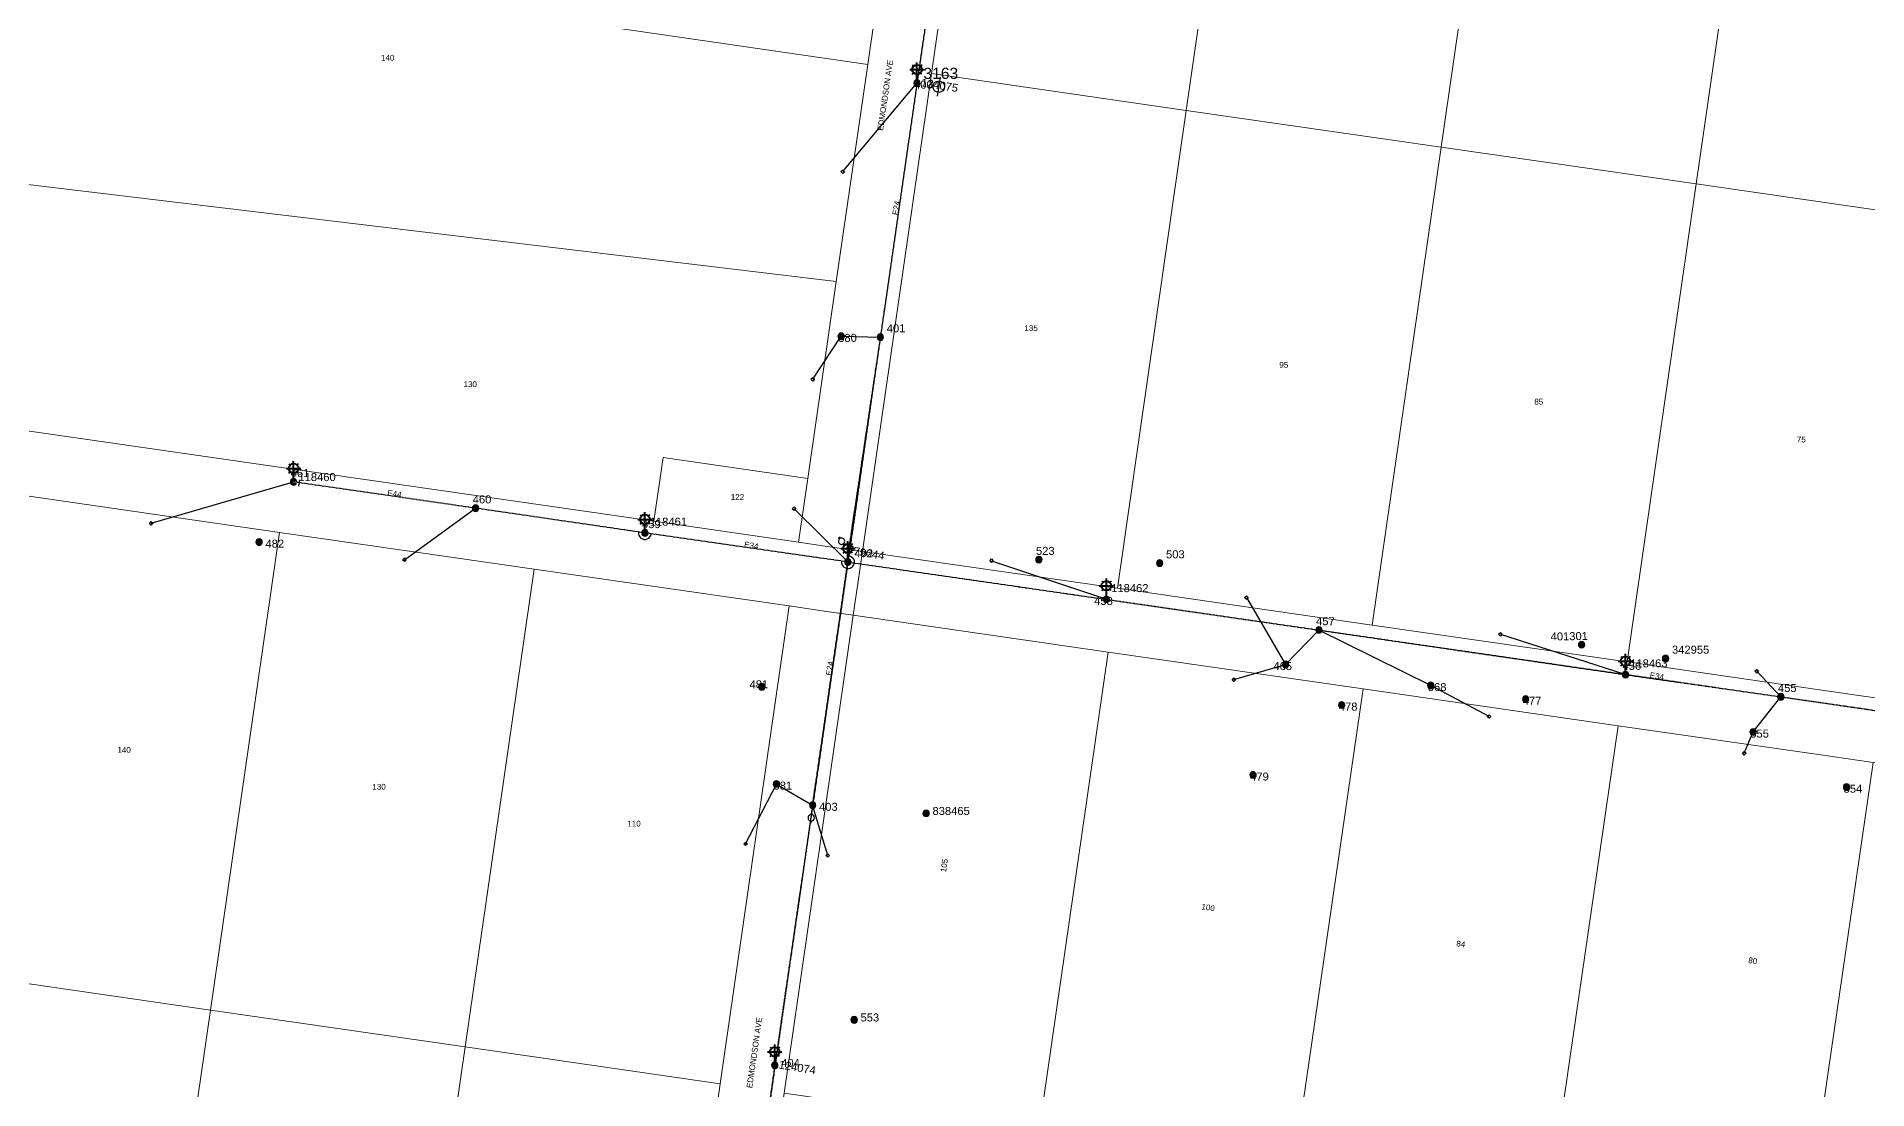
# Model space of a CAD drawing. Header units: metres. Extents: x 368 to 298975, y 411 to 6243625.
# Drawn here: x 297385 to 297957, y 6241989 to 6242318 of the extents above; entities that cross this region are included whole.
import ezdxf
from ezdxf.enums import TextEntityAlignment as Align

# ---------------------------------------------------------------- set-up
doc = ezdxf.new("R2010")
doc.units = ezdxf.units.M
doc.linetypes.add('Cable Exist OH', pattern=[1, 1, 0])
doc.layers.get('0').update_dxf_attribs({"color": 6})
doc.layers.add('Cadastre Land Parcels_SP_EXT', color=250, linetype='Continuous', lineweight=5)
doc.layers.add('Cadastre Roads_SP_EXT', color=250, linetype='Continuous', lineweight=5)
for name, color, linetype in [('Equip_SP_HV_EXT', 7, 'Continuous'), ('Equip_SP_LV_EXT', 7, 'Continuous'), ('Equip_SP_SL_EXT', 7, 'Continuous'), ('Mains_HV_EXT', 7, 'Continuous'), ('Mains_LV_EXT', 7, 'Continuous'), ('Services_SP_EXT', 7, 'Continuous'), ('SupportsOH_SP_TR_HV_LV_SL_EXT', 7, 'Continuous')]:
    doc.layers.add(name, color=color, linetype=linetype)
doc.styles.add('HVSW_LABEL', font='arial.ttf')
doc.styles.add('iecARIAL', font='arial.ttf', dxfattribs={"height": 2})
doc.styles.add('POLE_LABEL', font='arial.ttf')
doc.styles.get("Standard").update_dxf_attribs({"font": 'arial.ttf'})

# ---------------------------------------------------------------- blocks, each defined once
blk = doc.blocks.new('LV_OH_LINKS_OPEN_EXT')
for p, q in [((-0.17, 4.97), (-0.17, 5.46)), ((-0.17, 3), (-0.17, 2.5)), ((0.17, 4.97), (0.17, 5.46)), ((0.17, 3), (0.17, 2.5))]:
    blk.add_line(p, q)
blk.add_lwpolyline([(0, 2.99, 1), (0, 4.98, 1)], format="xyb", close=True)
at = {"flags": 9}
for tag, p in [('ACTUAL_STATUS', (0, 0)), ('CONSTRUCTED_VOLTAGE', (0, -0.2)), ('OPERATING_VOLTAGE', (0, -0.6)), ('ORIENTATION', (0, -0.8)), ('OWNED_BY', (0, -1)), ('STATE', (0, -1.2)), ('SWITCH_TYPE', (0, -1.4)), ('NO_PHASES', (0, -0.4)), ('USAGE', (0, -1.6)), ('LEGEND', (0, -1.8)), ('NOTES', (0, -2))]:
    blk.add_attdef(tag, text='', height=0.2, dxfattribs=at).set_placement(p, align=Align.MIDDLE_LEFT)
at = {"flags": 1}
blk.add_attdef('Z', (0, 0), '', height=0.2, dxfattribs=at)
blk = doc.blocks.new('SL_LANTERN_EXT')
at = {"lineweight": 40}
for p, q in [((0, 1.97), (0, 6.47)), ((-2.25, 4.22), (2.25, 4.22)), ((-1.46, 5.68), (-1.06, 5.28)), ((-1.46, 2.76), (-1.06, 3.16)), ((0, 0), (0, 2.72)), ((1.46, 5.68), (1.06, 5.28)), ((1.46, 2.76), (1.06, 3.16))]:
    blk.add_line(p, q, dxfattribs=at)
blk.add_circle((0, 4.22), 1.5, dxfattribs=at)
at = {"style": 'iecARIAL', "flags": 8}
blk.add_attdef('ASSET_NUM', (1.5, 1.5), '', height=2.5, dxfattribs=at)
for tag, p, height, flags in [('OPERATING_VOLTAGE', (0.98, -1.65), 0.2, 9), ('ORIENTATION', (0.98, -1.85), 0.2, 9), ('OWNED_BY', (0.98, -2.05), 0.2, 9), ('STATE', (0.98, -2.25), 0.2, 9), ('CONSTRUCTED_VOLTAGE', (0.98, -0.65), 0.2, 9), ('CONTROL_TYPE', (0.98, -0.85), 0.2, 9), ('LANTERN_PURPOSE', (0.98, -1.05), 0.2, 9), ('LANTERN_TYPE', (0.98, -1.25), 0.2, 9), ('NO_PHASES', (0.98, -1.45), 0.2, 9), ('USAGE', (0.98, -2.45), 0.2, 9), ('CEXIST', (0.98, -2.65), 0.2, 9), ('CNEW', (0.98, -2.85), 0.2, 9), ('CNUMBER', (0.98, -3.05), 0.2, 9), ('CREMOVE', (0.98, -3.25), 0.2, 9), ('CREPLACE', (0.98, -3.45), 0.2, 9), ('LKINGHEIGHT', (0.98, -3.65), 0.2, 9), ('LBRACKET', (0.98, -3.85), 0.2, 9), ('LBRACKETVOCAB', (0.98, -4.05), 0.2, 9), ('LCATEGORY', (0.98, -4.25), 0.2, 9), ('LCHARGE1', (0.98, -4.45), 0.2, 9), ('LCHARGE1PERCENT', (0.98, -4.65), 0.2, 9), ('LCHARGE2', (0.98, -4.85), 0.2, 9), ('LCHARGE2PERCENT', (0.98, -5.05), 0.2, 9), ('LCHARGE3', (0.98, -5.25), 0.2, 9), ('LCHARGE3PERCENT', (0.98, -5.45), 0.2, 9), ('LEXIST', (0.98, -5.65), 0.2, 9), ('LLAMP', (0.98, -5.85), 0.2, 9), ('LNUMBER', (2.18, -3.25), 2.5, 8), ('STREETNAME', (0.98, -9.25), 0.2, 9), ('SUBURB', (0.98, -9.45), 0.2, 1), ('LLAMPVOCAB', (0.98, -6.05), 0.2, 9), ('LMAST', (0.98, -6.25), 0.2, 9), ('LMASTVOCAB', (0.98, -6.45), 0.2, 9), ('LNEW', (0.98, -6.65), 0.2, 9), ('LANTNUMBER', (0.98, -6.85), 0.2, 9), ('LOUTREACH', (0.98, -7.25), 0.2, 9), ('LOUTREACHVOCAB', (0.98, -7.45), 0.2, 9), ('LRATECODE', (0.98, -7.65), 0.2, 9), ('LREMOVE', (0.98, -7.85), 0.2, 9), ('LREPLACE', (0.98, -8.05), 0.2, 9), ('LTYPE', (0.98, -8.25), 0.2, 9), ('LTYPEVOCAB', (0.98, -8.45), 0.2, 9), ('LEGEND', (0.98, -8.65), 0.2, 9), ('LOCATION', (0.98, -8.85), 0.2, 9), ('NOTES', (0.98, -9.05), 0.2, 9)]:
    blk.add_attdef(tag, p, '', height=height, dxfattribs=dict(flags=flags))
blk = doc.blocks.new('CCP_EXT')
blk.add_wipeout([(0, 0.57), (0.57, 0), (0, -0.57), (-0.57, 0)])
blk.add_lwpolyline([(-0.57, 0), (0, 0.57), (0.57, 0), (0, -0.57), (-0.57, 0)])
at = {"flags": 1}
blk.add_attdef('Z', (0, 0), '', height=0.2, dxfattribs=at)
at = {"flags": 9}
for tag, p in [('CCP_TYPE', (0, 0)), ('CONSTRUCTED_VOLTAGE', (0, -0.2)), ('OPERATING_VOLTAGE', (0, -0.6)), ('ORIENTATION', (0, -0.8)), ('OWNED_BY', (0, -1)), ('STATE', (0, -1.8)), ('NO_PHASES', (0, -0.4)), ('USAGE', (0, -1.2)), ('LEGEND', (0, -1.4)), ('LIFE_SUPPORT', (0, -1.6)), ('NOTES', (0, -2))]:
    blk.add_attdef(tag, text='', height=0.2, dxfattribs=at).set_placement(p, align=Align.MIDDLE_LEFT)
blk = doc.blocks.new('POLE_EXT')
blk.add_hatch(color=256).paths.add_polyline_path([(-1, 0, 1), (1, 0, 1)])
blk.add_lwpolyline([(-1, 0, 1), (1, 0, 1)], format="xyb", close=True)
for tag, height, flags, p in [('pNumber', 2.5, 8, (-17.84, 2.07)), ('OWNED_BY', 0.2, 9, (1.35, -0.4)), ('SPECIAL_USE', 0.2, 9, (1.35, -0.8)), ('STATE', 0.2, 9, (1.35, -1)), ('cLV', 0.2, 9, (1.35, -1.4)), ('hDepth', 0.2, 9, (1.35, -1.6)), ('hDia', 0.2, 9, (1.35, -1.8)), ('cHV', 0.2, 9, (1.35, -2)), ('cLinedev', 0.2, 9, (1.35, -3.4)), ('pExisting', 0.2, 9, (1.35, -3.8)), ('pFooting', 0.2, 9, (1.35, -4.4)), ('pNew', 0.2, 9, (1.35, -4.6)), ('pRelocate', 0.2, 9, (1.35, -5)), ('pRemove', 0.2, 9, (1.35, -5.2)), ('pReplace', 0.2, 9, (1.35, -5.4)), ('pStay', 0.2, 9, (1.35, -5.6)), ('pType', 0.2, 9, (1.35, -5.8)), ('PARENT', 0.2, 9, (1.35, -0.6)), ('USAGE', 0.2, 9, (1.35, -1.2)), ('LBRACKET', 0.2, 9, (1.35, -2.2)), ('LExisting', 0.2, 9, (1.35, -2.4)), ('LANTNUMBER', 0.2, 9, (1.35, -2.6)), ('LOther', 0.2, 9, (1.35, -2.8)), ('LRemove', 0.2, 9, (1.35, -3)), ('LEGEND', 0.2, 9, (1.35, -3.2)), ('LOCATION', 0.2, 9, (1.35, -3.6)), ('PFNUMBER', 0.2, 9, (1.35, -4)), ('NEWPFNUMBER', 0.2, 9, (1.35, -4.2)), ('cspan', 0.2, 9, (1.35, -6)), ('STREETNAME', 0.2, 9, (1.35, -6.2)), ('SUBURB', 0.2, 9, (1.35, -6.4)), ('OPERATED_BY', 0.2, 9, (1.36, -7.01)), ('NOTES', 0.2, 9, (1.35, -6.6)), ('MAINTAINED_BY', 0.2, 9, (1.36, -6.81))]:
    blk.add_attdef(tag, text='', height=height, dxfattribs=dict(flags=flags)).set_placement(p, align=Align.MIDDLE_LEFT)
at = {"style": 'POLE_LABEL'}
for tag, height, flags, p in [('STRUCTURE_PLANT_NUMBER', 0.2, 9, (1.35, 0.03)), ('ASSET_NUM', 2.5, 8, (2, 2)), ('STREET_CODE', 0.2, 9, (1.35, -0.2))]:
    blk.add_attdef(tag, text='', height=height, dxfattribs=dict(at, flags=flags)).set_placement(p, align=Align.MIDDLE_LEFT)
at = {"flags": 1}
blk.add_attdef('Z', (1.35, -7.33), '', height=0.2, dxfattribs=at)
blk = doc.blocks.new('HV_ABS_CLOSED_EXT')
blk.add_line((-3, 6.87), (3, 6.87))
blk.add_circle((0, 6.87), 1.8)
at = {"flags": 1}
blk.add_attdef('Z', (0, 0), '', height=0.2, dxfattribs=at)
at = {"style": 'HVSW_LABEL'}
for tag, height, flags, p in [('ASSET_NUM', 3.5, 8, (2, 2)), ('STREET_CODE', 0.2, 9, (0, -0.2))]:
    blk.add_attdef(tag, text='', height=height, dxfattribs=dict(at, flags=flags)).set_placement(p, align=Align.MIDDLE_LEFT)
at = {"flags": 9}
for tag, p in [('ACTUAL_STATUS', (0, -0.4)), ('CONSTRUCTED_VOLTAGE', (0, -0.6)), ('OPERATING_VOLTAGE', (0, -1)), ('ORIENTATION', (0, -1.2)), ('OWNED_BY', (0, -1.4)), ('STATE', (0, -1.6)), ('SWITCH_TYPE', (0, -1.8)), ('STREETNAME', (0, -2.6)), ('SUBURB', (0, -2.8)), ('NO_PHASES', (0, -0.8)), ('USAGE', (0, -2)), ('LEGEND', (0, -2.2)), ('LOCATION', (0, -2.4)), ('NOTES', (0, -3))]:
    blk.add_attdef(tag, text='', height=0.2, dxfattribs=at).set_placement(p, align=Align.MIDDLE_LEFT)
blk = doc.blocks.new('End Shackle_EXT')
blk.add_wipeout([(0, 0.25), (1.81, 0.25), (1.82, -0.25), (0, -0.25)])
blk.add_line((1.81, -1), (1.81, 1))
at = {"flags": 1}
blk.add_attdef('Z', (0, 0), '', height=0.2, dxfattribs=at)
at = {"flags": 9}
for tag, p in [('CONNECTOR_TYPE', (0, 0)), ('CONSTRUCTED_VOLTAGE', (0, -0.2)), ('OPERATING_VOLTAGE', (0, -0.6)), ('ORIENTATION', (0, -0.8)), ('OWNED_BY', (0, -1)), ('STATE', (0, -1.2)), ('NO_PHASES', (0, -0.4)), ('USAGE', (0, -1.4)), ('NOTES', (0, -1.6))]:
    blk.add_attdef(tag, text='', height=0.2, dxfattribs=at).set_placement(p, align=Align.MIDDLE_LEFT)

msp = doc.modelspace()

# ---------------------------------------------------------------- linework, layer by layer
at = {"layer": 'Cadastre Land Parcels_SP_EXT', "linetype": 'Continuous'}
for points in [[(297665.88, 6242458.52), (297586.22, 6242470.01), (297564.68, 6242320.69), (297644.34, 6242309.18), (297665.88, 6242458.52)], [(297765.46, 6242444.19), (297685.79, 6242455.63), (297664.24, 6242306.29), (297743.9, 6242294.79), (297765.46, 6242444.19)], [(297845.13, 6242432.7), (297765.46, 6242444.19), (297743.9, 6242294.79), (297823.57, 6242283.31), (297845.13, 6242432.7)], [(297924.8, 6242421.2), (297845.13, 6242432.7), (297823.57, 6242283.31), (297903.24, 6242271.8), (297924.8, 6242421.2)], [(297934.44, 6242419.81), (297924.8, 6242421.2), (297903.24, 6242271.8), (297937.7, 6242266.82), (297982.92, 6242260.29), (298004.49, 6242409.7), (297934.44, 6242419.81)], [(297644.34, 6242309.18), (297564.68, 6242320.69), (297485.03, 6242332.19), (297405.42, 6242343.69), (297361.35, 6242350.05), (297350.57, 6242275.4), (297634.48, 6242241.3), (297644.34, 6242309.18)], [(297743.9, 6242294.79), (297664.24, 6242306.29), (297642.69, 6242156.94), (297722.35, 6242145.44), (297743.9, 6242294.79)], [(297823.57, 6242283.31), (297743.9, 6242294.79), (297722.35, 6242145.44), (297802.01, 6242133.93), (297823.57, 6242283.31)], [(297903.24, 6242271.8), (297823.57, 6242283.31), (297802.01, 6242133.93), (297881.68, 6242122.41), (297903.24, 6242271.8)], [(297634.48, 6242241.3), (297350.57, 6242275.4), (297339.72, 6242200.72), (297577.48, 6242166.38), (297580.39, 6242186.3), (297625.64, 6242179.77), (297634.48, 6242241.3)], [(297937.7, 6242266.82), (297903.24, 6242271.8), (297881.68, 6242122.41), (297940.96, 6242113.84), (297961.35, 6242110.89), (297982.92, 6242260.29), (297937.7, 6242266.82)], [(297625.64, 6242179.77), (297580.39, 6242186.3), (297577.48, 6242166.38), (297622.76, 6242159.85), (297625.64, 6242179.77)], [(297460.53, 6242162.91), (297380.89, 6242174.43), (297359.33, 6242025.11), (297438.97, 6242013.59), (297460.53, 6242162.91)], [(297540.18, 6242151.4), (297460.53, 6242162.91), (297438.97, 6242013.59), (297518.62, 6242002.06), (297540.18, 6242151.4)], [(297619.84, 6242139.9), (297540.18, 6242151.4), (297518.62, 6242002.06), (297598.27, 6241990.55), (297619.84, 6242139.9)], [(297719.47, 6242125.49), (297639.76, 6242136.98), (297618.21, 6241987.65), (297697.87, 6241976.19), (297719.47, 6242125.49)], [(297799.13, 6242113.98), (297719.47, 6242125.49), (297697.87, 6241976.19), (297777.53, 6241964.67), (297799.13, 6242113.98)], [(297878.79, 6242102.49), (297799.13, 6242113.98), (297777.53, 6241964.67), (297857.2, 6241953.14), (297878.79, 6242102.49)], [(297941.4, 6242093.43), (297878.79, 6242102.49), (297857.2, 6241953.14), (297936.87, 6241941.62), (297943.64, 6241988.47), (297958.46, 6242090.97), (297941.4, 6242093.43)], [(297943.64, 6241988.47), (297936.87, 6241941.62), (297944.67, 6241940.49), (298016.54, 6241930.09), (298038.14, 6242079.44), (297958.46, 6242090.97), (297943.64, 6241988.47)], [(297438.97, 6242013.59), (297359.33, 6242025.11), (297337.71, 6241875.78), (297417.36, 6241864.26), (297438.97, 6242013.59)], [(297518.62, 6242002.06), (297438.97, 6242013.59), (297417.36, 6241864.26), (297497.01, 6241852.73), (297518.62, 6242002.06)], [(297598.27, 6241990.55), (297518.62, 6242002.06), (297497.01, 6241852.73), (297576.69, 6241841.23), (297598.27, 6241990.55)]]:
    msp.add_lwpolyline(points, close=True, dxfattribs=at)
at = {"layer": 'Mains_HV_EXT', "linetype": 'Cable Exist OH'}
msp.add_lwpolyline([(297672.16, 6242389.23), (297659.75, 6242303.34)], dxfattribs=at)
at = {"layer": 'Mains_HV_EXT', "linetype": 'Continuous'}
msp.add_lwpolyline([(297638.45, 6242155.66, -0.405217), (297640.13, 6242153.36)], format="xyb", dxfattribs=at)
at = {"layer": 'Mains_LV_EXT', "linetype": 'Cable Exist OH'}
for points in [[(297672.14, 6242389.18), (297659.75, 6242303.34)], [(297659.75, 6242303.34), (297648.3, 6242223.94)], [(297648.3, 6242223.94), (297638.25, 6242156.73)], [(297574.74, 6242162.74), (297521.84, 6242170.47)], [(297638.16, 6242153.65), (297574.74, 6242162.74)], [(297627.14, 6242077.63), (297638.16, 6242153.65)], [(297638.25, 6242156.73), (297638.16, 6242153.65)], [(297929.66, 6242111.52), (297999.25, 6242101.46)], [(297627.14, 6242077.63), (297615.32, 6241996.33)], [(297615.32, 6241996.33), (297602.37, 6241906.19), (297589.88, 6241818.54)]]:
    msp.add_lwpolyline(points, dxfattribs=at)
at = {"layer": 'Mains_LV_EXT', "linetype": 'Continuous'}
for points in [[(297572.76, 6242163.03, 1.021829), (297576.72, 6242162.46)], [(297636.18, 6242153.93, 1.014471), (297640.14, 6242153.36)]]:
    msp.add_lwpolyline(points, format="xyb", dxfattribs=at)
at = {"layer": 'Services_SP_EXT'}
msp.add_lwpolyline([(297774.93, 6242121.61), (297785.34, 6242132.38)], dxfattribs=at)

# ---------------------------------------------------------------- block references
at = {"layer": 'Equip_SP_HV_EXT'}
ref = msp.add_blockref('HV_ABS_CLOSED_EXT', (297659.75, 6242303.34), dxfattribs=dict(at, rotation=260.6248776622971))
ref.add_attrib('ASSET_NUM', '3163', dxfattribs={"layer": '0', "height": 3.5, "style": 'HVSW_LABEL'}).set_placement((297661.75, 6242303.59), align=Align.BOTTOM_LEFT)
at = {"layer": 'Equip_SP_LV_EXT'}
for p, rotation in [((297638.25, 6242156.73), 31.34130978404207), ((297627.14, 6242077.63), 173.6430289276578)]:
    msp.add_blockref('LV_OH_LINKS_OPEN_EXT', p, dxfattribs=dict(at, rotation=rotation))
at = {"layer": 'Equip_SP_SL_EXT'}
ref = msp.add_blockref('SL_LANTERN_EXT', (297659.75, 6242303.34), dxfattribs=at)
ref.add_attrib('ASSET_NUM', '124075', dxfattribs={"layer": '0', "height": 2.5, "rotation": 350.6696, "style": 'iecARIAL'}).set_placement((297661.26, 6242304.84), align=Align.TOP_LEFT)
ref = msp.add_blockref('SL_LANTERN_EXT', (297464.97, 6242178.68), dxfattribs=at)
ref.add_attrib('ASSET_NUM', '118460', dxfattribs={"layer": '0', "height": 2.5, "rotation": 0.1191, "style": 'iecARIAL'}).set_placement((297466.47, 6242180.18), align=Align.MIDDLE_LEFT)
ref = msp.add_blockref('SL_LANTERN_EXT', (297574.74, 6242162.74), dxfattribs=at)
ref.add_attrib('ASSET_NUM', '118461', dxfattribs={"layer": '0', "height": 2.5, "rotation": 0.0383, "style": 'iecARIAL'}).set_placement((297576.24, 6242164.24), align=Align.BOTTOM_LEFT)
ref = msp.add_blockref('SL_LANTERN_EXT', (297638.16, 6242153.65), dxfattribs=at)
ref.add_attrib('ASSET_NUM', '79044', dxfattribs={"layer": '0', "height": 2.5, "rotation": 350.6623, "style": 'iecARIAL'}).set_placement((297639.66, 6242155.15), align=Align.BOTTOM_LEFT)
ref = msp.add_blockref('SL_LANTERN_EXT', (297718.93, 6242141.98), dxfattribs=at)
ref.add_attrib('ASSET_NUM', '118462', dxfattribs={"layer": '0', "height": 2.5, "rotation": 359.9812, "style": 'iecARIAL'}).set_placement((297720.43, 6242143.48), align=Align.BOTTOM_LEFT)
ref = msp.add_blockref('SL_LANTERN_EXT', (297881.11, 6242118.44), dxfattribs=at)
ref.add_attrib('ASSET_NUM', '118463', dxfattribs={"layer": '0', "height": 2.5, "rotation": 0.3373, "style": 'iecARIAL'}).set_placement((297882.61, 6242119.94), align=Align.BOTTOM_LEFT)
ref = msp.add_blockref('SL_LANTERN_EXT', (297615.32, 6241996.33), dxfattribs=at)
ref.add_attrib('ASSET_NUM', '124074', dxfattribs={"layer": '0', "height": 2.5, "rotation": 350.6569, "style": 'iecARIAL'}).set_placement((297616.82, 6241997.83), align=Align.TOP_LEFT)
at = {"layer": 'SupportsOH_SP_TR_HV_LV_SL_EXT'}
ref = msp.add_blockref('POLE_EXT', (297659.75, 6242303.34), dxfattribs=at)
ref.add_attrib('ASSET_NUM', '400', dxfattribs={"layer": '0', "height": 2.5, "style": 'POLE_LABEL'}).set_placement((297661.75, 6242304.09), align=Align.TOP_CENTER)
ref = msp.add_blockref('POLE_EXT', (297648.3, 6242223.94), dxfattribs=at)
ref.add_attrib('ASSET_NUM', '401', dxfattribs={"layer": '0', "height": 2.5, "style": 'POLE_LABEL'}).set_placement((297650.3, 6242224.69), align=Align.BOTTOM_LEFT)
ref = msp.add_blockref('POLE_EXT', (297636.05, 6242224.2), dxfattribs=at)
ref.add_attrib('ASSET_NUM', '580', dxfattribs={"layer": '0', "height": 2.5, "style": 'POLE_LABEL'}).set_placement((297638.05, 6242224.95), align=Align.TOP_CENTER)
ref = msp.add_blockref('POLE_EXT', (297464.97, 6242178.68), dxfattribs=at)
ref.add_attrib('ASSET_NUM', '461', dxfattribs={"layer": '0', "height": 2.5, "style": 'POLE_LABEL'}).set_placement((297466.97, 6242179.43), align=Align.BOTTOM_CENTER)
ref = msp.add_blockref('POLE_EXT', (297521.84, 6242170.47), dxfattribs=at)
ref.add_attrib('ASSET_NUM', '460', dxfattribs={"layer": '0', "height": 2.5, "style": 'POLE_LABEL'}).set_placement((297523.84, 6242171.22), align=Align.BOTTOM_CENTER)
ref = msp.add_blockref('POLE_EXT', (297574.74, 6242162.74), dxfattribs=at)
ref.add_attrib('ASSET_NUM', '459', dxfattribs={"layer": '0', "height": 2.5, "style": 'POLE_LABEL'}).set_placement((297576.74, 6242163.49), align=Align.BOTTOM_CENTER)
ref = msp.add_blockref('POLE_EXT', (297454.19, 6242159.88), dxfattribs=at)
ref.add_attrib('ASSET_NUM', '482', dxfattribs={"layer": '0', "height": 2.5, "style": 'POLE_LABEL'}).set_placement((297456.19, 6242160.63), align=Align.TOP_LEFT)
ref = msp.add_blockref('POLE_EXT', (297697.84, 6242154.38), dxfattribs=at)
ref.add_attrib('ASSET_NUM', '523', dxfattribs={"layer": '0', "height": 2.5, "style": 'POLE_LABEL'}).set_placement((297699.84, 6242155.13), align=Align.BOTTOM_CENTER)
ref = msp.add_blockref('POLE_EXT', (297638.16, 6242153.65), dxfattribs=at)
ref.add_attrib('ASSET_NUM', '402', dxfattribs={"layer": '0', "height": 2.5, "style": 'POLE_LABEL'}).set_placement((297640.16, 6242154.4), align=Align.BOTTOM_LEFT)
ref = msp.add_blockref('POLE_EXT', (297735.56, 6242153.3), dxfattribs=at)
ref.add_attrib('ASSET_NUM', '503', dxfattribs={"layer": '0', "height": 2.5, "style": 'POLE_LABEL'}).set_placement((297737.56, 6242154.05), align=Align.BOTTOM_LEFT)
ref = msp.add_blockref('POLE_EXT', (297718.93, 6242141.98), dxfattribs=at)
ref.add_attrib('ASSET_NUM', '458', dxfattribs={"layer": '0', "height": 2.5, "rotation": 359.9786, "style": 'POLE_LABEL'}).set_placement((297720.93, 6242142.73), align=Align.TOP_RIGHT)
ref = msp.add_blockref('POLE_EXT', (297785.34, 6242132.38), dxfattribs=at)
ref.add_attrib('ASSET_NUM', '457', dxfattribs={"layer": '0', "height": 2.5, "style": 'POLE_LABEL'}).set_placement((297787.34, 6242133.13), align=Align.BOTTOM_CENTER)
ref = msp.add_blockref('POLE_EXT', (297867.4, 6242127.8), dxfattribs=at)
ref.add_attrib('ASSET_NUM', '401301', dxfattribs={"layer": '0', "height": 2.5, "rotation": 1, "style": 'POLE_LABEL'}).set_placement((297869.4, 6242128.55), align=Align.BOTTOM_RIGHT)
ref = msp.add_blockref('POLE_EXT', (297893.64, 6242123.5), dxfattribs=at)
ref.add_attrib('ASSET_NUM', '342955', dxfattribs={"layer": '0', "height": 2.5, "style": 'POLE_LABEL'}).set_placement((297895.64, 6242124.25), align=Align.BOTTOM_LEFT)
ref = msp.add_blockref('POLE_EXT', (297774.93, 6242121.61), dxfattribs=at)
ref.add_attrib('ASSET_NUM', '465', dxfattribs={"layer": '0', "height": 2.5, "style": 'POLE_LABEL'}).set_placement((297776.93, 6242122.36), align=Align.TOP_RIGHT)
ref = msp.add_blockref('POLE_EXT', (297881.11, 6242118.44), dxfattribs=at)
ref.add_attrib('ASSET_NUM', '456', dxfattribs={"layer": '0', "height": 2.5, "style": 'POLE_LABEL'}).set_placement((297883.11, 6242119.19), align=Align.BOTTOM_CENTER)
ref = msp.add_blockref('POLE_EXT', (297611.25, 6242114.66), dxfattribs=at)
ref.add_attrib('ASSET_NUM', '481', dxfattribs={"layer": '0', "height": 2.5, "style": 'POLE_LABEL'}).set_placement((297613.25, 6242115.41), align=Align.MIDDLE_RIGHT)
ref = msp.add_blockref('POLE_EXT', (297820.27, 6242115.06), dxfattribs=at)
ref.add_attrib('ASSET_NUM', '568', dxfattribs={"layer": '0', "height": 2.5, "style": 'POLE_LABEL'}).set_placement((297822.27, 6242115.81), align=Align.TOP_CENTER)
ref = msp.add_blockref('POLE_EXT', (297929.66, 6242111.52), dxfattribs=at)
ref.add_attrib('ASSET_NUM', '455', dxfattribs={"layer": '0', "height": 2.5, "style": 'POLE_LABEL'}).set_placement((297931.66, 6242112.27), align=Align.BOTTOM_CENTER)
ref = msp.add_blockref('POLE_EXT', (297792.45, 6242108.95), dxfattribs=at)
ref.add_attrib('ASSET_NUM', '478', dxfattribs={"layer": '0', "height": 2.5, "style": 'POLE_LABEL'}).set_placement((297794.45, 6242109.7), align=Align.TOP_CENTER)
ref = msp.add_blockref('POLE_EXT', (297849.92, 6242110.79), dxfattribs=at)
ref.add_attrib('ASSET_NUM', '477', dxfattribs={"layer": '0', "height": 2.5, "style": 'POLE_LABEL'}).set_placement((297851.92, 6242111.54), align=Align.TOP_CENTER)
ref = msp.add_blockref('POLE_EXT', (297921.01, 6242100.52), dxfattribs=at)
ref.add_attrib('ASSET_NUM', '555', dxfattribs={"layer": '0', "height": 2.5, "style": 'POLE_LABEL'}).set_placement((297923.01, 6242101.27), align=Align.TOP_CENTER)
ref = msp.add_blockref('POLE_EXT', (297615.83, 6242084.25), dxfattribs=at)
ref.add_attrib('ASSET_NUM', '581', dxfattribs={"layer": '0', "height": 2.5, "style": 'POLE_LABEL'}).set_placement((297617.83, 6242085), align=Align.TOP_CENTER)
ref = msp.add_blockref('POLE_EXT', (297764.75, 6242087.09), dxfattribs=at)
ref.add_attrib('ASSET_NUM', '479', dxfattribs={"layer": '0', "height": 2.5, "style": 'POLE_LABEL'}).set_placement((297766.75, 6242087.84), align=Align.TOP_CENTER)
ref = msp.add_blockref('POLE_EXT', (297950.18, 6242083.29), dxfattribs=at)
ref.add_attrib('ASSET_NUM', '554', dxfattribs={"layer": '0', "height": 2.5, "style": 'POLE_LABEL'}).set_placement((297952.18, 6242084.04), align=Align.TOP_CENTER)
ref = msp.add_blockref('POLE_EXT', (297627.14, 6242077.63), dxfattribs=at)
ref.add_attrib('ASSET_NUM', '403', dxfattribs={"layer": '0', "height": 2.5, "rotation": 0.0313, "style": 'POLE_LABEL'}).set_placement((297629.14, 6242078.38), align=Align.TOP_LEFT)
ref = msp.add_blockref('POLE_EXT', (297662.59, 6242075.09), dxfattribs=at)
ref.add_attrib('ASSET_NUM', '838465', dxfattribs={"layer": '0', "height": 2.5, "style": 'POLE_LABEL'}).set_placement((297664.59, 6242075.84), align=Align.MIDDLE_LEFT)
ref = msp.add_blockref('POLE_EXT', (297640.11, 6242010.54), dxfattribs=at)
ref.add_attrib('ASSET_NUM', '553', dxfattribs={"layer": '0', "height": 2.5, "style": 'POLE_LABEL'}).set_placement((297642.11, 6242011.29), align=Align.MIDDLE_LEFT)
ref = msp.add_blockref('POLE_EXT', (297615.32, 6241996.33), dxfattribs=at)
ref.add_attrib('ASSET_NUM', '404', dxfattribs={"layer": '0', "height": 2.5, "style": 'POLE_LABEL'}).set_placement((297617.32, 6241997.08), align=Align.MIDDLE_LEFT)

# ---------------------------------------------------------------- texts
at = {"layer": 'Cadastre Land Parcels_SP_EXT'}
for s, p in [('140', (297492.27, 6242310.36)), ('135', (297693.29, 6242225.87)), ('95', (297772.96, 6242214.37)), ('130', (297518.05, 6242208.31)), ('85', (297852.62, 6242202.86)), ('75', (297934.64, 6242191.01)), ('122', (297601.57, 6242173.07)), ('140', (297409.93, 6242094.01)), ('130', (297489.58, 6242082.49)), ('110', (297569.23, 6242070.98))]:
    msp.add_text(s, height=1.8, dxfattribs=at).set_placement(p)
for s, rotation, p in [('105', 81.7889, (297668.83, 6242056.58)), ('100', 351.7729, (297748.5, 6242045.08)), ('84', 351.7947, (297828.16, 6242033.57)), ('80', 351.7702, (297919.39, 6242028.35))]:
    msp.add_text(s, height=1.8, rotation=rotation, dxfattribs=at).set_placement(p)
at = {"layer": 'Cadastre Roads_SP_EXT'}
for rotation, p in [(81.7873, (297649.11, 6242288.34)), (81.7789, (297608.23, 6241989.1))]:
    msp.add_text('EDMONDSON AVE', height=1.8, rotation=rotation, dxfattribs=at).set_placement(p)
at = {"layer": 'Mains_LV_EXT'}
for s, rotation, p in [('E24', 80.705, (297653.78, 6242261.96)), ('E44', 350.6194, (297494.13, 6242174.45)), ('E34', 350.714, (297605.63, 6242158.31)), ('E24', 80.6695, (297632.99, 6242118.04)), ('E34', 350.6524, (297888.59, 6242117.46))]:
    msp.add_text(s, height=1.8, rotation=rotation, dxfattribs=at).set_placement(p)

# ---------------------------------------------------------------- next in the draw order: block references
at = {"layer": 'Services_SP_EXT'}
for p in [(297636.55, 6242275.68), (297627.17, 6242210.75), (297621.34, 6242170.29), (297420.49, 6242165.77), (297499.59, 6242154.33), (297683.03, 6242154.04), (297762.65, 6242142.54), (297842.01, 6242131.07), (297922.1, 6242119.49), (297758.77, 6242116.88), (297838.5, 6242105.36), (297918.21, 6242093.85), (297606.17, 6242065.56), (297631.86, 6242061.91)]:
    msp.add_blockref('CCP_EXT', p, dxfattribs=at)

# ---------------------------------------------------------------- next in the draw order: linework, layer by layer
at = {"layer": 'Cadastre Roads_SP_EXT', "linetype": 'Continuous'}
for points in [[(297685.79, 6242455.63), (297674.17, 6242457.32), (297665.88, 6242458.52), (297644.34, 6242309.18), (297634.48, 6242241.3), (297625.64, 6242179.77), (297622.76, 6242159.85), (297631.06, 6242158.64), (297642.69, 6242156.94), (297664.24, 6242306.29), (297685.79, 6242455.63)], [(297722.35, 6242145.44), (297642.69, 6242156.94), (297641.22, 6242146.9), (297639.76, 6242136.98), (297719.47, 6242125.49), (297799.13, 6242113.98), (297878.79, 6242102.49), (297941.4, 6242093.43), (297958.46, 6242090.97), (298038.14, 6242079.44), (298117.82, 6242067.91), (298197.5, 6242056.37), (298277.17, 6242044.85), (298278.64, 6242054.87), (298280.09, 6242064.77), (298200.4, 6242076.31), (298120.71, 6242087.82), (298041.03, 6242099.37), (297961.35, 6242110.89), (297940.96, 6242113.84), (297881.68, 6242122.41), (297802.01, 6242133.93), (297722.35, 6242145.44)], [(297639.76, 6242136.98), (297631.47, 6242138.2), (297619.84, 6242139.9), (297598.27, 6241990.55), (297576.69, 6241841.23), (297584.99, 6241840.01), (297596.61, 6241838.31), (297618.21, 6241987.65), (297639.76, 6242136.98)]]:
    msp.add_lwpolyline(points, close=True, dxfattribs=at)
at = {"layer": 'Mains_HV_EXT', "linetype": 'Cable Exist OH'}
for points in [[(297659.75, 6242303.34), (297638.16, 6242153.65)], [(297638.16, 6242153.65), (297602.35, 6241906.04), (297589.8, 6241818.8)], [(297638.16, 6242153.65), (298060.46, 6242092.6)]]:
    msp.add_lwpolyline(points, dxfattribs=at)
at = {"layer": 'Mains_LV_EXT', "linetype": 'Cable Exist OH'}
for points in [[(297638.16, 6242153.65), (297718.93, 6242141.98)], [(297718.93, 6242141.98), (297785.34, 6242132.38)], [(297785.34, 6242132.38), (297880.98, 6242118.45)], [(297880.98, 6242118.45), (297929.66, 6242111.52)]]:
    msp.add_lwpolyline(points, dxfattribs=at)
at = {"layer": 'Services_SP_EXT'}
for points in [[(297636.55, 6242275.68), (297659.75, 6242303.34)], [(297627.17, 6242210.75), (297636.05, 6242224.2), (297648.3, 6242223.94)], [(297420.49, 6242165.77), (297464.97, 6242178.68)], [(297499.59, 6242154.33), (297521.84, 6242170.47)], [(297621.34, 6242170.29), (297638.16, 6242153.65)], [(297683.03, 6242154.04), (297718.93, 6242141.98)], [(297762.65, 6242142.54), (297774.93, 6242121.61)], [(297838.5, 6242105.36), (297820.27, 6242115.06), (297785.34, 6242132.38)], [(297842.01, 6242131.07), (297880.9, 6242118.62)], [(297758.77, 6242116.88), (297774.93, 6242121.61)], [(297922.1, 6242119.49), (297929.66, 6242111.52)], [(297918.21, 6242093.85), (297921.01, 6242100.52), (297929.66, 6242111.52)], [(297606.17, 6242065.56), (297615.83, 6242084.25), (297627.14, 6242077.63)], [(297631.86, 6242061.91), (297627.14, 6242077.63)]]:
    msp.add_lwpolyline(points, dxfattribs=at)

# ---------------------------------------------------------------- next in the draw order: block references
at = {"layer": 'Mains_LV_EXT', "rotation": 350.6193258030501}
msp.add_blockref('End Shackle_EXT', (297464.97, 6242178.68), dxfattribs=at)

# ---------------------------------------------------------------- next in the draw order: linework, layer by layer
at = {"layer": 'Mains_LV_EXT', "linetype": 'Cable Exist OH'}
msp.add_lwpolyline([(297521.84, 6242170.47), (297464.97, 6242178.68)], dxfattribs=at)

doc.saveas('drawing.dxf')
